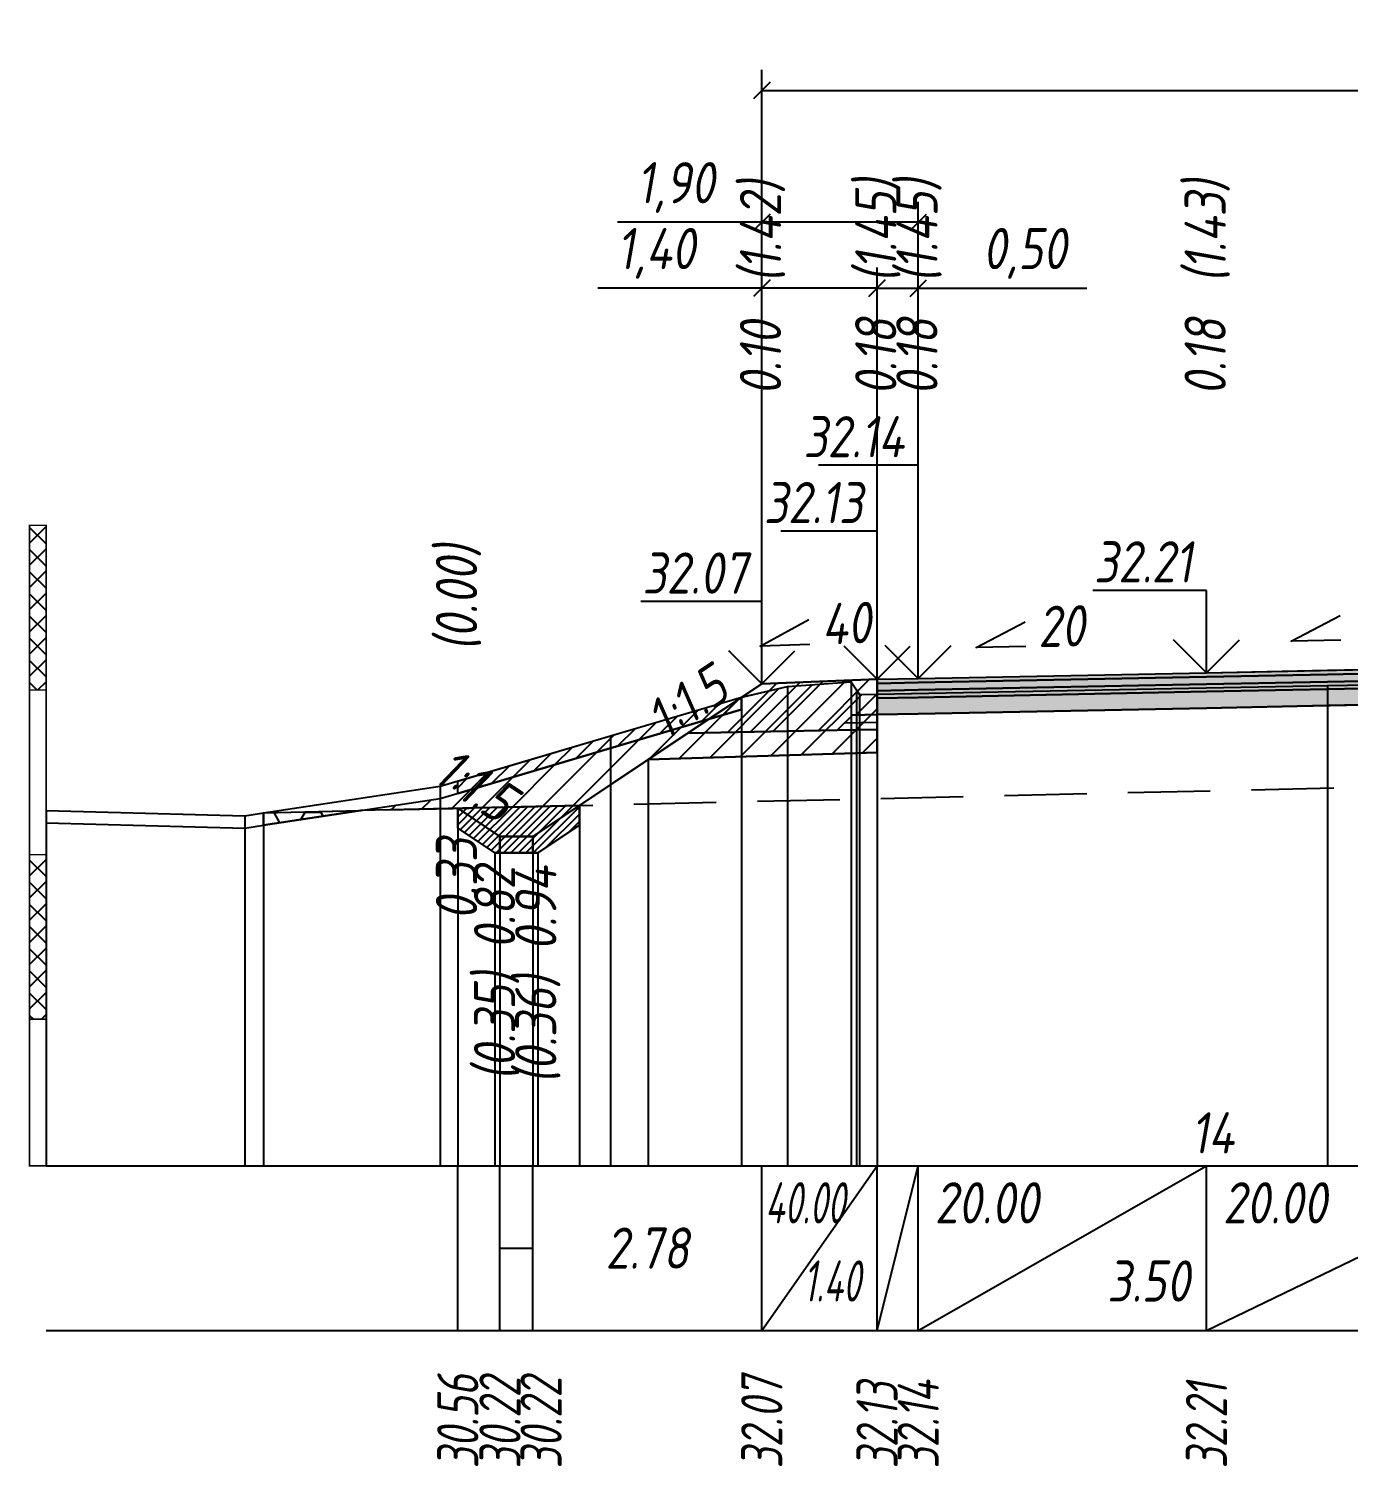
# Model space of a CAD drawing. Extents: x -717 to 1451, y -133302 to 233.
# Drawn here: x 78.9 to 159.1, y -92385.3 to -92298 of the extents above; entities that cross this region are included whole.
import ezdxf
from ezdxf.enums import TextEntityAlignment as Align

# ---------------------------------------------------------------- set-up
doc = ezdxf.new("R2010")
doc.units = 0
doc.linetypes.add('штриховая', pattern=[0.75, 0.5, -0.25])
for name, color, linetype in [('Интерполированный поперечник', 2, 'Continuous'), ('Код_514', 1, 'Continuous'), ('Контур_0', 7, 'Continuous'), ('Контур_2521', 7, 'Continuous'), ('Контур_2564', 7, 'Continuous'), ('Контур_2660', 7, 'Continuous'), ('Контур_2665', 7, 'Continuous'), ('Контур_400', 7, 'Continuous'), ('Контур_508', 7, 'Continuous'), ('Контур_512', 7, 'Continuous'), ('Контур_513', 7, 'Continuous'), ('Контур_818', 7, 'Continuous'), ('Красный поперечник', 1, 'Continuous'), ('Линейка абсолютных высот', 7, 'Continuous'), ('Объём_2501', 7, 'Continuous'), ('Объём_2564', 7, 'Continuous'), ('Объём_2650', 7, 'Continuous'), ('Объём_2660', 7, 'Continuous'), ('Объём_2661', 7, 'Continuous'), ('Объём_2663', 7, 'Continuous'), ('Объём_2664', 7, 'Continuous'), ('Объём_2665', 7, 'Continuous'), ('Объём_2666', 7, 'Continuous'), ('Откосы', 7, 'Continuous'), ('Отметки покрытия', 7, 'Continuous'), ('Рабочие отметки', 7, 'Continuous'), ('Рабочие отметки доп.', 7, 'Continuous'), ('Слои выравнивания', 7, 'Continuous'), ('Таблица', 7, 'Continuous'), ('Уклоны проезжей части', 7, 'Continuous'), ('Черный поперечник', 3, 'Continuous')]:
    doc.layers.add(name, color=color, linetype=linetype)
for name, color, linetype, true_color in [('Контур_2540', 2, 'Continuous', 0xffff00), ('Контур_2560', 2, 'Continuous', 0xffff00), ('Контур_2561', 7, 'Continuous', 0xff8040), ('Контур_2562', 3, 'Continuous', 0x00ff00), ('Контур_2563', 7, 'Continuous', 0xff8000), ('Контур_2570', 7, 'Continuous', 0x80ff00), ('Контур_2583', 3, 'Continuous', 0x00ff00), ('Контур_2584', 3, 'Continuous', 0x00ff00), ('Контур_2725', 7, 'Continuous', 0x323232), ('Контур_2736', 4, 'Continuous', 0x00ffff), ('Контур_2737', 4, 'Continuous', 0x00ffff), ('Контур_2738', 4, 'Continuous', 0x00ffff), ('Контур_2739', 4, 'Continuous', 0x00ffff), ('Контур_2741', 4, 'Continuous', 0x00ffff), ('Контур_2742', 4, 'Continuous', 0x00ffff), ('Контур_2743', 4, 'Continuous', 0x00ffff), ('Контур_2744', 7, 'Continuous', 0xa4ffff), ('Контур_2745', 7, 'Continuous', 0xa4ffff), ('Контур_2747', 4, 'Continuous', 0x00ffff), ('Контур_2748', 4, 'Continuous', 0x00ffff), ('Контур_2749', 4, 'Continuous', 0x00ffff), ('Контур_2750', 4, 'Continuous', 0x00ffff), ('Контур_2751', 4, 'Continuous', 0x00ffff), ('Контур_2752', 4, 'Continuous', 0x00ffff), ('Контур_2760', 7, 'Continuous', 0x323232), ('Контур_2761', 7, 'Continuous', 0x323232), ('Контур_2762', 7, 'Continuous', 0x323232), ('Контур_2763', 7, 'Continuous', 0x323232), ('Контур_402', 7, 'Continuous', 0xff6464), ('Контур_703', 4, 'Continuous', 0x00ffff), ('Контур_705', 4, 'Continuous', 0x00ffff), ('Контур_707', 4, 'Continuous', 0x00ffff), ('Контур_720', 131, 'Continuous', 0xaaffff), ('Объём_2520', 7, 'Continuous', 0x80ffff), ('Объём_2540', 2, 'Continuous', 0xffff00), ('Объём_2560', 2, 'Continuous', 0xffff00), ('Объём_2561', 7, 'Continuous', 0xff8040), ('Объём_2562', 3, 'Continuous', 0x00ff00), ('Объём_2563', 7, 'Continuous', 0xff8000), ('Объём_2570', 7, 'Continuous', 0x80ff00), ('Объём_2583', 3, 'Continuous', 0x00ff00), ('Объём_2584', 3, 'Continuous', 0x00ff00), ('Объём_2592', 3, 'Continuous', 0x00ff00), ('Объём_2596', 3, 'Continuous', 0x00ff00), ('Объём_2600', 7, 'Continuous', 0x808000), ('Объём_2620', 2, 'Continuous', 0xffff00), ('Объём_2746', 2, 'Continuous', 0xffff00)]:
    doc.layers.add(name, color=color, linetype=linetype, true_color=true_color)
doc.styles.get("Standard").update_dxf_attribs({"font": 'txt', "height": 2.5})
doc.styles.add('М', font='romand.shx', dxfattribs={"width": 0.8, "oblique": 10, "height": 2.5})
doc.dimstyles.new('ISO-25', dxfattribs={"dimtxt": 2.5, "dimasz": 2.5, "dimexe": 1.25, "dimexo": 0.625, "dimtad": 1, "dimtxsty": 'Standard', "dimcen": 2.5, "dimadec": 0, "dimazin": 0, "dimtfac": 1, "dimtmove": 0, "dimatfit": 3, "dimfxl": 1, "dimarcsym": 0})
pattern_1 = [(45.0000013, (0, 0), (-0.67351924, 0.673519211), []), (135.0000003, (0, 0), (-0.673519222, -0.67351923), [])]

# ---------------------------------------------------------------- blocks, each defined once
blk = doc.blocks.new('_Oblique')
at = {"color": 0, "linetype": 'ByBlock', "lineweight": -2}
blk.add_line((-0.5, -0.5), (0.5, 0.5), dxfattribs=at)
blk = doc.blocks.new('*D1812')
at = {"color": 0, "lineweight": -2, "transparency": 16777216}
for p, q in [((123.455, -92337.174), (123.455, -92312.454)), ((130.455, -92336.894), (130.455, -92312.454)), ((123.455, -92313.704), (113.501, -92313.704)), ((130.455, -92313.704), (123.455, -92313.704))]:
    blk.add_line(p, q, dxfattribs=at)
at = {"layer": 'Defpoints', "color": 0, "transparency": 16777216}
for p in [(130.455, -92313.704), (130.455, -92337.519), (123.455, -92337.799)]:
    blk.add_point(p, dxfattribs=at)
at = {"color": 0, "lineweight": -2, "transparency": 16777216, "rotation": 180}
blk.add_blockref('_Oblique', (123.455, -92313.704), dxfattribs=at)
at = {"color": 0, "lineweight": -2, "transparency": 16777216}
blk.add_blockref('_Oblique', (130.455, -92313.704), dxfattribs=at)
at = {"color": 0, "transparency": 16777216, "insert": (117.042, -92311.591), "char_height": 2.5, "width": 8.75, "attachment_point": 5, "style": 'М'}
blk.add_mtext('1,40', dxfattribs=at)
blk = doc.blocks.new('*D1814')
at = {"color": 0, "lineweight": -2, "transparency": 16777216}
for p, q in [((130.455, -92336.894), (130.455, -92312.454)), ((132.955, -92336.844), (132.955, -92312.454)), ((130.455, -92313.704), (132.955, -92313.704)), ((132.955, -92313.704), (143.182, -92313.704))]:
    blk.add_line(p, q, dxfattribs=at)
at = {"layer": 'Defpoints', "color": 0, "transparency": 16777216}
for p in [(132.955, -92313.704), (130.455, -92337.519), (132.955, -92337.469)]:
    blk.add_point(p, dxfattribs=at)
at = {"color": 0, "lineweight": -2, "transparency": 16777216, "rotation": 180}
blk.add_blockref('_Oblique', (130.455, -92313.704), dxfattribs=at)
at = {"color": 0, "lineweight": -2, "transparency": 16777216}
blk.add_blockref('_Oblique', (132.955, -92313.704), dxfattribs=at)
at = {"color": 0, "transparency": 16777216, "insert": (139.421, -92311.591), "char_height": 2.5, "width": 9.16667, "attachment_point": 5, "style": 'М'}
blk.add_mtext('0,50', dxfattribs=at)
blk = doc.blocks.new('*D1817')
at = {"color": 0, "lineweight": -2, "transparency": 16777216}
for p, q in [((123.455, -92337.174), (123.455, -92308.454)), ((132.955, -92336.844), (132.955, -92308.454)), ((123.455, -92309.704), (114.689, -92309.704)), ((132.955, -92309.704), (123.455, -92309.704))]:
    blk.add_line(p, q, dxfattribs=at)
at = {"layer": 'Defpoints', "color": 0, "transparency": 16777216}
for p in [(132.955, -92309.704), (132.955, -92337.469), (123.455, -92337.799)]:
    blk.add_point(p, dxfattribs=at)
at = {"color": 0, "lineweight": -2, "transparency": 16777216, "rotation": 180}
blk.add_blockref('_Oblique', (123.455, -92309.704), dxfattribs=at)
at = {"color": 0, "lineweight": -2, "transparency": 16777216}
blk.add_blockref('_Oblique', (132.955, -92309.704), dxfattribs=at)
at = {"color": 0, "transparency": 16777216, "insert": (118.229, -92307.591), "char_height": 2.5, "width": 8.75, "attachment_point": 5, "style": 'М'}
blk.add_mtext('1,90', dxfattribs=at)
blk = doc.blocks.new('*D1818')
at = {"color": 0, "lineweight": -2, "transparency": 16777216}
for p, q in [((123.455, -92337.174), (123.455, -92300.454)), ((218.955, -92337.174), (218.955, -92300.454)), ((123.455, -92301.704), (218.955, -92301.704))]:
    blk.add_line(p, q, dxfattribs=at)
at = {"layer": 'Defpoints', "color": 0, "transparency": 16777216}
for p in [(218.955, -92301.704), (123.455, -92337.799), (218.955, -92337.799)]:
    blk.add_point(p, dxfattribs=at)
at = {"color": 0, "lineweight": -2, "transparency": 16777216, "rotation": 180}
blk.add_blockref('_Oblique', (123.455, -92301.704), dxfattribs=at)
at = {"color": 0, "lineweight": -2, "transparency": 16777216}
blk.add_blockref('_Oblique', (218.955, -92301.704), dxfattribs=at)
at = {"color": 0, "transparency": 16777216, "insert": (171.205, -92299.591), "char_height": 2.5, "width": 10.41667, "attachment_point": 5, "style": 'М'}
blk.add_mtext('19,10', dxfattribs=at)

msp = doc.modelspace()

# ---------------------------------------------------------------- hatches: boundary and pattern name
at = {"layer": 'Линейка абсолютных высот'}
h = msp.add_hatch(dxfattribs=at)
h.set_pattern_fill('ANSI37', scale=0.3, style=0)
h.set_pattern_definition(pattern_1)
h.paths.add_polyline_path([(80, -92338.108), (80, -92328.108), (79, -92328.108), (79, -92338.108)])
h = msp.add_hatch(dxfattribs=at)
h.set_pattern_fill('ANSI37', scale=0.3, style=0)
h.set_pattern_definition(pattern_1)
h.paths.add_polyline_path([(80, -92358.108), (80, -92348.108), (79, -92348.108), (79, -92358.108)])
at = {"layer": 'Объём_2563'}
h = msp.add_hatch(dxfattribs=at)
h.set_pattern_fill('ANSI31', color=256, scale=0.3)
h.paths.add_polyline_path([(123.455, -92337.736), (130.455, -92337.456), (130.455, -92339.606), (128.955, -92339.636), (128.037, -92340.555), (118.955, -92340.736)])
at = {"layer": 'Объём_2570'}
h = msp.add_hatch(dxfattribs=at)
h.set_pattern_fill('ANSI31', color=256, scale=0.2)
h.paths.add_polyline_path([(122.216, -92339.294), (114.266, -92341.637), (105, -92344.387), (105, -92343.637), (114.266, -92340.887), (122.216, -92338.544)])
at = {"layer": 'Объём_2600'}
h = msp.add_hatch(dxfattribs=at)
h.set_pattern_fill('ANSI31', color=6, scale=0.4)
h.paths.add_polyline_path([(129.201, -92338.1), (129.381, -92338.378), (130.455, -92338.357), (130.455, -92341.914), (116.564, -92342.331), (112.379, -92345.121), (99.101, -92345.432), (103.929, -92344.705), (114.266, -92341.637), (122.216, -92339.294), (122.216, -92338.544), (125.025, -92337.898), (128.881, -92337.619)])
h = msp.add_hatch(dxfattribs=at)
h.set_pattern_fill('HONEY', color=5, scale=0.3)
h.paths.add_polyline_path([(93.202, -92346.32), (93.202, -92345.57), (99.101, -92345.432)])
at = {"layer": 'Объём_2620'}
h = msp.add_hatch(dxfattribs=at)
h.set_pattern_fill('ANSI31', color=2, scale=0.1)
h.paths.add_polyline_path([(105, -92345.294), (112.379, -92345.121), (112.379, -92346.322), (109.863, -92348), (107.257, -92348), (105, -92346.495)])
at = {"layer": 'Слои выравнивания'}
for color, points in [(2, [(130.455, -92337.456), (132.955, -92337.406), (150.455, -92337.056), (157.81, -92336.909), (171.205, -92336.641), (171.205, -92336.891), (157.81, -92337.159), (150.455, -92337.306), (132.955, -92337.656), (130.455, -92337.706)]), (3, [(130.455, -92337.706), (132.955, -92337.656), (150.455, -92337.306), (157.81, -92337.159), (171.205, -92336.891), (171.205, -92337.341), (157.81, -92337.609), (150.455, -92337.756), (132.955, -92338.106), (130.455, -92338.156)]), (4, [(130.455, -92338.156), (132.955, -92338.106), (150.455, -92337.756), (157.81, -92337.609), (171.205, -92337.341), (171.205, -92337.791), (157.81, -92338.059), (150.455, -92338.206), (132.955, -92338.556), (130.455, -92338.606)]), (5, [(130.455, -92338.606), (132.955, -92338.556), (150.455, -92338.206), (157.81, -92338.059), (171.205, -92337.791), (171.205, -92338.791), (157.81, -92339.059), (150.455, -92339.206), (132.955, -92339.556), (130.455, -92339.606)])]:
    msp.add_hatch(color=color, dxfattribs=at).paths.add_polyline_path(points)

# ---------------------------------------------------------------- linework, layer by layer
at = {"layer": 'Интерполированный поперечник', "linetype": 'штриховая', "ltscale": 10, "flags": 128}
msp.add_lwpolyline([(93.202, -92345.57), (230.286, -92342.358)], dxfattribs=at)
at = {"layer": 'Код_514'}
for p, q in [((105, -92377), (105, -92367)), ((107.56, -92377), (107.56, -92367)), ((109.56, -92377), (109.56, -92367)), ((123.455, -92377), (123.455, -92367)), ((123.455, -92377), (130.455, -92367)), ((130.455, -92377), (130.455, -92367)), ((130.455, -92377), (132.955, -92367)), ((132.955, -92377), (132.955, -92367)), ((132.955, -92377), (150.455, -92367)), ((150.455, -92377), (150.455, -92367)), ((150.455, -92377), (171.205, -92367)), ((107.56, -92372), (109.56, -92372))]:
    msp.add_line(p, q, dxfattribs=at)
at = {"layer": 'Контур_0', "flags": 128}
for points in [[(123.455, -92337.736), (112.379, -92345.121), (112.379, -92345.121), (112.379, -92345.121), (112.379, -92345.121), (112.379, -92345.121), (112.379, -92345.121), (112.379, -92345.121), (112.379, -92345.121), (112.379, -92345.121), (112.379, -92345.121), (112.379, -92345.121), (112.379, -92345.121), (112.379, -92345.121), (112.379, -92345.121), (109.56, -92347), (107.56, -92347), (105, -92345.294), (105, -92345.294), (105, -92345.294), (105, -92345.294), (105, -92345.294), (105, -92345.294), (105, -92345.294), (105, -92345.294), (105, -92345.294), (105, -92345.294), (105, -92345.294), (105, -92345.294), (105, -92345.294)], [(123.455, -92337.736), (112.379, -92345.121), (112.379, -92345.121), (112.379, -92345.121), (112.379, -92345.121), (112.379, -92345.121), (112.379, -92345.121), (112.379, -92345.121), (112.379, -92345.121), (112.379, -92345.121), (112.379, -92345.121), (112.379, -92345.121), (112.379, -92345.121), (112.379, -92345.121), (112.379, -92345.121), (109.56, -92347)], [(118.955, -92340.736), (128.037, -92340.555), (128.955, -92339.636), (130.455, -92339.606)], [(128.955, -92339.636), (130.455, -92339.606), (130.455, -92340.506), (128.037, -92340.555), (128.955, -92339.636), (128.955, -92339.636)]]:
    msp.add_lwpolyline(points, dxfattribs=at)
at = {"layer": 'Контур_2521', "color": 250, "flags": 128}
msp.add_lwpolyline([(128.496, -92340.096), (130.455, -92340.056)], dxfattribs=at)
at = {"layer": 'Контур_2540', "flags": 128}
msp.add_lwpolyline([(128.037, -92340.555), (130.455, -92340.506), (130.455, -92341.914), (116.564, -92342.331), (118.955, -92340.736), (128.037, -92340.555), (128.037, -92340.555)], dxfattribs=at)
at = {"layer": 'Контур_2560', "flags": 128}
msp.add_lwpolyline([(123.455, -92337.736), (123.455, -92337.736), (123.455, -92337.736), (130.455, -92337.456)], dxfattribs=at)
at = {"layer": 'Контур_2561', "flags": 128}
msp.add_lwpolyline([(130.455, -92337.456), (130.455, -92337.456), (123.455, -92337.736), (123.455, -92337.736), (130.455, -92337.456)], dxfattribs=at)
at = {"layer": 'Контур_2562', "flags": 128}
msp.add_lwpolyline([(123.455, -92337.736), (123.455, -92337.736), (123.455, -92337.736), (123.455, -92337.736), (123.455, -92337.736)], dxfattribs=at)
at = {"layer": 'Контур_2563', "flags": 128}
msp.add_lwpolyline([(123.455, -92337.736), (130.455, -92337.456), (130.455, -92339.606), (128.955, -92339.636), (128.037, -92340.555), (118.955, -92340.736), (123.455, -92337.736), (123.455, -92337.736)], dxfattribs=at)
at = {"layer": 'Контур_2564', "flags": 128}
msp.add_lwpolyline([(123.455, -92337.736), (130.455, -92337.456)], dxfattribs=at)
at = {"layer": 'Контур_2570', "flags": 128}
msp.add_lwpolyline([(80, -92346.176), (92.061, -92346.505), (93.202, -92346.32), (103.929, -92344.705), (103.929, -92344.705), (114.266, -92341.637), (122.216, -92339.294), (122.216, -92338.544), (125.025, -92337.898), (128.881, -92337.619), (129.201, -92338.1), (129.381, -92338.378), (157.81, -92337.83), (171.205, -92337.612)], dxfattribs=at)
at = {"layer": 'Контур_2583', "flags": 128}
for points in [[(105, -92346.495), (107.257, -92348), (107.56, -92348), (107.56, -92347), (105, -92345.294), (105, -92346.495)], [(112.379, -92346.322), (112.379, -92345.121), (109.56, -92347), (109.56, -92348), (109.863, -92348), (112.379, -92346.322)]]:
    msp.add_lwpolyline(points, dxfattribs=at)
at = {"layer": 'Контур_2584', "flags": 128}
msp.add_lwpolyline([(109.56, -92348), (109.56, -92347), (107.56, -92347), (107.56, -92348), (109.56, -92348)], dxfattribs=at)
at = {"layer": 'Контур_2660', "flags": 128}
msp.add_lwpolyline([(116.564, -92342.331), (130.455, -92341.914)], dxfattribs=at)
at = {"layer": 'Контур_2665', "flags": 128}
msp.add_lwpolyline([(123.455, -92337.736), (123.455, -92337.736)], dxfattribs=at)
at = {"layer": 'Контур_2725', "flags": 128}
msp.add_lwpolyline([(130.455, -92339.606), (132.955, -92339.556), (150.455, -92339.206), (157.81, -92339.059), (171.205, -92338.791), (171.459, -92338.797), (171.467, -92338.797), (185.575, -92339.079), (191.955, -92339.206), (209.455, -92339.556), (211.955, -92339.606)], dxfattribs=at)
at = {"layer": 'Контур_2736', "flags": 128}
for points in [[(123.455, -92337.736), (112.379, -92345.121)], [(112.379, -92345.121), (109.56, -92347)]]:
    msp.add_lwpolyline(points, dxfattribs=at)
at = {"layer": 'Контур_2737', "flags": 128}
msp.add_lwpolyline([(112.379, -92345.121), (112.379, -92345.121)], dxfattribs=at)
at = {"layer": 'Контур_2738', "flags": 128}
msp.add_lwpolyline([(112.379, -92345.121), (112.379, -92345.121)], dxfattribs=at)
at = {"layer": 'Контур_2739', "flags": 128}
msp.add_lwpolyline([(112.379, -92345.121), (112.379, -92345.121)], dxfattribs=at)
at = {"layer": 'Контур_2741', "flags": 128}
msp.add_lwpolyline([(105, -92345.294), (105, -92345.294)], dxfattribs=at)
at = {"layer": 'Контур_2742', "flags": 128}
msp.add_lwpolyline([(105, -92345.294), (105, -92345.294)], dxfattribs=at)
at = {"layer": 'Контур_2743', "flags": 128}
msp.add_lwpolyline([(105, -92345.294), (105, -92345.294)], dxfattribs=at)
at = {"layer": 'Контур_2744', "flags": 128}
msp.add_lwpolyline([(105, -92345.294), (105, -92345.294)], dxfattribs=at)
msp.add_lwpolyline([(105, -92345.294), (105, -92345.294)], dxfattribs=at)
msp.add_lwpolyline([(105, -92345.294), (105, -92345.294)], dxfattribs=at)
msp.add_lwpolyline([(105, -92345.294), (105, -92345.294)], dxfattribs=at)
msp.add_lwpolyline([(105, -92345.294), (105, -92345.294)], dxfattribs=at)
msp.add_lwpolyline([(105, -92345.294), (105, -92345.294)], dxfattribs=at)
at = {"layer": 'Контур_2745', "flags": 128}
msp.add_lwpolyline([(112.379, -92345.121), (112.379, -92345.121)], dxfattribs=at)
msp.add_lwpolyline([(112.379, -92345.121), (112.379, -92345.121)], dxfattribs=at)
msp.add_lwpolyline([(112.379, -92345.121), (112.379, -92345.121)], dxfattribs=at)
msp.add_lwpolyline([(112.379, -92345.121), (112.379, -92345.121)], dxfattribs=at)
msp.add_lwpolyline([(112.379, -92345.121), (112.379, -92345.121)], dxfattribs=at)
msp.add_lwpolyline([(112.379, -92345.121), (112.379, -92345.121)], dxfattribs=at)
at = {"layer": 'Контур_2747', "flags": 128}
msp.add_lwpolyline([(112.379, -92345.121), (112.379, -92345.121)], dxfattribs=at)
at = {"layer": 'Контур_2748', "flags": 128}
msp.add_lwpolyline([(112.379, -92345.121), (112.379, -92345.121)], dxfattribs=at)
at = {"layer": 'Контур_2749', "flags": 128}
msp.add_lwpolyline([(112.379, -92345.121), (112.379, -92345.121)], dxfattribs=at)
at = {"layer": 'Контур_2750', "flags": 128}
msp.add_lwpolyline([(105, -92345.294), (105, -92345.294)], dxfattribs=at)
at = {"layer": 'Контур_2751', "flags": 128}
msp.add_lwpolyline([(105, -92345.294), (105, -92345.294)], dxfattribs=at)
at = {"layer": 'Контур_2752', "flags": 128}
msp.add_lwpolyline([(105, -92345.294), (105, -92345.294)], dxfattribs=at)
at = {"layer": 'Контур_2760', "flags": 128}
msp.add_lwpolyline([(130.455, -92337.456), (132.955, -92337.406), (150.455, -92337.056), (157.81, -92336.909), (171.205, -92336.641), (171.459, -92336.647), (171.467, -92336.647), (185.575, -92336.929), (191.955, -92337.056), (209.455, -92337.406), (211.955, -92337.456)], dxfattribs=at)
at = {"layer": 'Контур_2761', "flags": 128}
msp.add_lwpolyline([(130.455, -92337.706), (132.955, -92337.656), (150.455, -92337.306), (157.81, -92337.159), (171.205, -92336.891), (171.459, -92336.897), (171.467, -92336.897), (185.575, -92337.179), (191.955, -92337.306), (209.455, -92337.656), (211.955, -92337.706)], dxfattribs=at)
at = {"layer": 'Контур_2762', "flags": 128}
msp.add_lwpolyline([(130.455, -92338.156), (132.955, -92338.106), (150.455, -92337.756), (157.81, -92337.609), (171.205, -92337.341), (171.459, -92337.347), (171.467, -92337.347), (185.575, -92337.629), (191.955, -92337.756), (209.455, -92338.106), (211.955, -92338.156)], dxfattribs=at)
at = {"layer": 'Контур_2763', "flags": 128}
msp.add_lwpolyline([(130.455, -92338.606), (132.955, -92338.556), (150.455, -92338.206), (157.81, -92338.059), (171.205, -92337.791), (171.459, -92337.797), (171.467, -92337.797), (185.575, -92338.079), (191.955, -92338.206), (209.455, -92338.556), (211.955, -92338.606)], dxfattribs=at)
at = {"layer": 'Контур_400', "flags": 128}
msp.add_lwpolyline([(130.455, -92337.456), (132.955, -92337.406), (132.955, -92337.406), (132.955, -92337.406), (132.955, -92337.406), (132.955, -92337.406), (132.955, -92337.406), (150.455, -92337.056), (171.205, -92336.641)], dxfattribs=at)
at = {"layer": 'Контур_402', "flags": 128}
msp.add_lwpolyline([(116.564, -92342.331), (130.455, -92341.914), (130.455, -92339.606), (171.205, -92338.791), (211.955, -92339.606), (211.955, -92341.914), (224.408, -92342.288)], dxfattribs=at)
at = {"layer": 'Контур_508', "flags": 128}
msp.add_lwpolyline([(105, -92346.495), (107.257, -92348), (107.56, -92348), (109.56, -92348), (109.863, -92348), (112.379, -92346.322), (112.379, -92345.121), (116.564, -92342.331), (130.455, -92341.914), (130.455, -92339.606), (171.205, -92338.791), (211.955, -92339.606), (211.955, -92341.914), (224.408, -92342.288), (224.408, -92342.574), (227.855, -92344.872), (228.158, -92344.872), (230.158, -92344.872), (230.461, -92344.872), (233.908, -92342.574), (233.908, -92341.372), (237.113, -92339.235)], dxfattribs=at)
at = {"layer": 'Контур_512', "flags": 128}
msp.add_lwpolyline([(105, -92346.495), (107.257, -92348), (107.56, -92348), (109.56, -92348), (109.863, -92348), (112.379, -92346.322), (112.379, -92345.121), (116.564, -92342.331), (130.455, -92341.914)], dxfattribs=at)
at = {"layer": 'Контур_513', "flags": 128}
msp.add_lwpolyline([(105, -92346.495), (107.257, -92348), (107.56, -92348), (109.56, -92348), (109.863, -92348), (112.379, -92346.322), (112.379, -92345.121), (116.564, -92342.331), (130.455, -92341.914), (130.455, -92339.606), (171.205, -92338.791), (211.955, -92339.606), (211.955, -92341.914), (224.408, -92342.288), (224.408, -92342.574), (227.855, -92344.872), (228.158, -92344.872), (230.158, -92344.872), (230.461, -92344.872), (233.908, -92342.574), (233.908, -92341.372), (237.113, -92339.235)], dxfattribs=at)
at = {"layer": 'Контур_703', "flags": 128}
msp.add_lwpolyline([(123.455, -92337.736), (112.379, -92345.121)], dxfattribs=at)
at = {"layer": 'Контур_705', "flags": 128}
msp.add_lwpolyline([(112.379, -92345.121), (112.379, -92345.121)], dxfattribs=at)
at = {"layer": 'Контур_707', "flags": 128}
msp.add_lwpolyline([(107.56, -92347), (105, -92345.294)], dxfattribs=at)
at = {"layer": 'Контур_720', "flags": 128}
msp.add_lwpolyline([(109.56, -92347), (107.56, -92347)], dxfattribs=at)
at = {"layer": 'Контур_818', "flags": 128}
msp.add_lwpolyline([(105, -92344.387), (114.266, -92341.637), (122.216, -92339.294), (122.216, -92338.544), (125.025, -92337.898), (128.881, -92337.619), (129.201, -92338.1), (129.381, -92338.378), (157.81, -92337.83), (171.205, -92337.612)], dxfattribs=at)
at = {"layer": 'Красный поперечник'}
for p, q in [((150.455, -92337.056), (171.205, -92336.641)), ((109.56, -92347), (123.455, -92337.736)), ((123.455, -92337.736), (130.455, -92337.456)), ((130.455, -92337.456), (132.955, -92337.406)), ((132.955, -92337.406), (150.455, -92337.056)), ((130.455, -92341.914), (130.455, -92367)), ((116.564, -92342.331), (116.564, -92367)), ((105, -92345.294), (107.56, -92347)), ((112.379, -92345.121), (112.379, -92367)), ((105, -92346.495), (105, -92367)), ((112.379, -92346.322), (112.379, -92367)), ((107.56, -92347), (109.56, -92347)), ((107.257, -92348), (107.257, -92367)), ((107.56, -92348), (107.56, -92367)), ((109.56, -92348), (109.56, -92367)), ((109.863, -92348), (109.863, -92367))]:
    msp.add_line(p, q, dxfattribs=at)
at = {"layer": 'Линейка абсолютных высот', "color": 7, "const_width": 0.1, "flags": 128}
for points in [[(80, -92338.108), (80, -92328.108), (79, -92328.108), (79, -92338.108), (80, -92338.108)], [(80, -92348.108), (80, -92338.108), (79, -92338.108), (79, -92348.108), (80, -92348.108)], [(80, -92358.108), (80, -92348.108), (79, -92348.108), (79, -92358.108), (80, -92358.108)], [(80, -92367), (80, -92358.108), (79, -92358.108), (79, -92367), (80, -92367)]]:
    msp.add_lwpolyline(points, dxfattribs=at)
at = {"layer": 'Объём_2501', "flags": 128}
msp.add_lwpolyline([(130.455, -92337.456), (132.955, -92337.406), (132.955, -92337.406), (132.955, -92337.406), (132.955, -92337.406), (132.955, -92337.406), (132.955, -92337.406), (150.455, -92337.056), (171.205, -92336.641)], dxfattribs=at)
at = {"layer": 'Объём_2520', "color": 250, "flags": 128}
msp.add_lwpolyline([(128.955, -92339.636), (130.455, -92339.606), (130.455, -92340.506), (128.037, -92340.555), (128.955, -92339.636), (128.955, -92339.636)], dxfattribs=at)
at = {"layer": 'Объём_2540', "flags": 128}
msp.add_lwpolyline([(128.037, -92340.555), (130.455, -92340.506), (130.455, -92341.914), (116.564, -92342.331), (118.955, -92340.736), (128.037, -92340.555), (128.037, -92340.555)], dxfattribs=at)
at = {"layer": 'Объём_2560', "flags": 128}
msp.add_lwpolyline([(123.455, -92337.736), (123.455, -92337.736), (123.455, -92337.736), (130.455, -92337.456)], dxfattribs=at)
at = {"layer": 'Объём_2561', "flags": 128}
msp.add_lwpolyline([(130.455, -92337.456), (130.455, -92337.456), (123.455, -92337.736), (123.455, -92337.736), (130.455, -92337.456)], dxfattribs=at)
at = {"layer": 'Объём_2562', "flags": 128}
msp.add_lwpolyline([(123.455, -92337.736), (123.455, -92337.736), (123.455, -92337.736), (123.455, -92337.736), (123.455, -92337.736)], dxfattribs=at)
at = {"layer": 'Объём_2563', "color": 250, "flags": 128}
msp.add_lwpolyline([(123.455, -92337.736), (130.455, -92337.456), (130.455, -92339.606), (128.955, -92339.636), (128.037, -92340.555), (118.955, -92340.736), (123.455, -92337.736), (123.455, -92337.736)], dxfattribs=at)
at = {"layer": 'Объём_2564', "flags": 128}
msp.add_lwpolyline([(123.455, -92337.736), (130.455, -92337.456)], dxfattribs=at)
at = {"layer": 'Объём_2570', "flags": 128}
msp.add_lwpolyline([(122.216, -92339.294), (114.266, -92341.637), (105, -92344.387), (105, -92343.637), (114.266, -92340.887), (122.216, -92338.544), (122.216, -92339.294), (122.216, -92339.294)], dxfattribs=at)
at = {"layer": 'Объём_2583', "flags": 128}
for points in [[(105, -92346.495), (107.257, -92348), (107.56, -92348), (107.56, -92347), (105, -92345.294), (105, -92346.495)], [(112.379, -92346.322), (112.379, -92345.121), (109.56, -92347), (109.56, -92348), (109.863, -92348), (112.379, -92346.322)]]:
    msp.add_lwpolyline(points, dxfattribs=at)
at = {"layer": 'Объём_2584', "flags": 128}
msp.add_lwpolyline([(109.56, -92348), (109.56, -92347), (107.56, -92347), (107.56, -92348), (109.56, -92348)], dxfattribs=at)
at = {"layer": 'Объём_2592', "flags": 128}
for points in [[(107.56, -92347), (105, -92345.294)], [(112.379, -92345.121), (109.56, -92347)]]:
    msp.add_lwpolyline(points, dxfattribs=at)
at = {"layer": 'Объём_2596', "flags": 128}
msp.add_lwpolyline([(109.56, -92347), (107.56, -92347)], dxfattribs=at)
at = {"layer": 'Объём_2600', "color": 5, "flags": 128}
msp.add_lwpolyline([(93.202, -92346.32), (93.202, -92345.57), (99.101, -92345.432), (93.202, -92346.32), (93.202, -92346.32)], dxfattribs=at)
at = {"layer": 'Объём_2620', "flags": 128}
msp.add_lwpolyline([(105, -92345.294), (112.379, -92345.121), (112.379, -92346.322), (109.863, -92348), (107.257, -92348), (105, -92346.495), (105, -92345.294), (105, -92345.294)], dxfattribs=at)
at = {"layer": 'Объём_2650', "color": 6, "flags": 128}
msp.add_lwpolyline([(129.201, -92338.1), (129.381, -92338.378), (130.455, -92338.357), (130.455, -92341.914), (116.564, -92342.331), (112.379, -92345.121), (99.101, -92345.432), (103.929, -92344.705), (114.266, -92341.637), (122.216, -92339.294), (122.216, -92338.544), (125.025, -92337.898), (128.881, -92337.619), (129.201, -92338.1), (129.201, -92338.1)], dxfattribs=at)
at = {"layer": 'Объём_2660', "flags": 128}
msp.add_lwpolyline([(116.564, -92342.331), (130.455, -92341.914)], dxfattribs=at)
at = {"layer": 'Объём_2661', "flags": 128}
msp.add_lwpolyline([(123.455, -92337.736), (112.379, -92345.121)], dxfattribs=at)
at = {"layer": 'Объём_2663', "flags": 128}
for points in [[(107.56, -92347), (105, -92345.294)], [(112.379, -92345.121), (109.56, -92347)]]:
    msp.add_lwpolyline(points, dxfattribs=at)
at = {"layer": 'Объём_2664', "flags": 128}
msp.add_lwpolyline([(109.56, -92347), (107.56, -92347)], dxfattribs=at)
at = {"layer": 'Объём_2665', "flags": 128}
msp.add_lwpolyline([(123.455, -92337.736), (123.455, -92337.736)], dxfattribs=at)
at = {"layer": 'Объём_2666', "flags": 128}
msp.add_lwpolyline([(123.455, -92337.736), (112.379, -92345.121)], dxfattribs=at)
at = {"layer": 'Объём_2746', "flags": 128}
for points in [[(129.201, -92338.1), (129.381, -92338.378), (129.381, -92341.946), (116.564, -92342.331), (120.249, -92339.874), (122.216, -92339.294), (122.216, -92338.562), (122.258, -92338.535), (125.025, -92337.898), (128.881, -92337.619), (129.201, -92338.1), (129.201, -92338.1)], [(109.863, -92348), (107.257, -92348), (105, -92346.495), (105, -92345.294), (107.56, -92347), (109.56, -92347), (112.379, -92345.121), (112.379, -92346.322), (109.863, -92348), (109.863, -92348)]]:
    msp.add_lwpolyline(points, dxfattribs=at)
at = {"layer": 'Откосы', "color": 1, "flags": 128}
for points in [[(126.364, -92335.335), (123.367, -92335.455), (126.304, -92333.836)], [(139.479, -92335.465), (136.48, -92335.525), (139.449, -92333.965)], [(158.604, -92335.082), (155.605, -92335.142), (158.574, -92333.583)]]:
    msp.add_lwpolyline(points, dxfattribs=at)
at = {"layer": 'Отметки покрытия', "color": 1}
for p, q in [((132.955, -92324.456), (126.905, -92324.456)), ((132.955, -92337.406), (132.955, -92324.456)), ((130.455, -92328.456), (124.605, -92328.456)), ((130.455, -92337.456), (130.455, -92328.456)), ((150.455, -92332.056), (143.555, -92332.056)), ((150.455, -92337.056), (150.455, -92332.056)), ((123.455, -92332.736), (116.105, -92332.736)), ((123.455, -92337.736), (123.455, -92332.736)), ((150.455, -92337.056), (148.455, -92335.056)), ((150.455, -92337.056), (152.455, -92335.056)), ((123.455, -92337.736), (121.455, -92335.736)), ((123.455, -92337.736), (125.455, -92335.736)), ((130.455, -92337.456), (128.455, -92335.456)), ((130.455, -92337.456), (132.455, -92335.456)), ((132.955, -92337.406), (130.955, -92335.406)), ((132.955, -92337.406), (134.955, -92335.406))]:
    msp.add_line(p, q, dxfattribs=at)
at = {"layer": 'Слои выравнивания'}
msp.add_line((130.455, -92337.456), (130.455, -92367), dxfattribs=at)
at = {"layer": 'Слои выравнивания', "color": 2, "flags": 128}
msp.add_lwpolyline([(130.455, -92337.456), (132.955, -92337.406), (150.455, -92337.056), (157.81, -92336.909), (171.205, -92336.641), (171.205, -92336.891), (157.81, -92337.159), (150.455, -92337.306), (132.955, -92337.656), (130.455, -92337.706)], close=True, dxfattribs=at)
at = {"layer": 'Слои выравнивания', "color": 3, "flags": 128}
msp.add_lwpolyline([(130.455, -92337.706), (132.955, -92337.656), (150.455, -92337.306), (157.81, -92337.159), (171.205, -92336.891), (171.205, -92337.341), (157.81, -92337.609), (150.455, -92337.756), (132.955, -92338.106), (130.455, -92338.156)], close=True, dxfattribs=at)
at = {"layer": 'Слои выравнивания', "color": 4, "flags": 128}
msp.add_lwpolyline([(130.455, -92338.156), (132.955, -92338.106), (150.455, -92337.756), (157.81, -92337.609), (171.205, -92337.341), (171.205, -92337.791), (157.81, -92338.059), (150.455, -92338.206), (132.955, -92338.556), (130.455, -92338.606)], close=True, dxfattribs=at)
at = {"layer": 'Слои выравнивания', "color": 5, "flags": 128}
msp.add_lwpolyline([(130.455, -92338.606), (132.955, -92338.556), (150.455, -92338.206), (157.81, -92338.059), (171.205, -92337.791), (171.205, -92338.791), (157.81, -92339.059), (150.455, -92339.206), (132.955, -92339.556), (130.455, -92339.606)], close=True, dxfattribs=at)
at = {"layer": 'Таблица'}
for p, q in [((80, -92367), (262.113, -92367)), ((80, -92377), (262.113, -92377))]:
    msp.add_line(p, q, dxfattribs=at)
at = {"layer": 'Черный поперечник', "color": 7}
for p, q in [((128.881, -92337.619), (128.881, -92367)), ((122.216, -92338.544), (122.216, -92367)), ((125.025, -92337.898), (125.025, -92367)), ((129.201, -92338.1), (129.201, -92367)), ((129.381, -92338.378), (129.381, -92367)), ((157.81, -92337.83), (157.81, -92367)), ((114.266, -92340.887), (114.266, -92367)), ((103.929, -92343.955), (103.929, -92367)), ((80, -92345.426), (80, -92367)), ((93.202, -92345.57), (93.202, -92367)), ((92.061, -92345.755), (92.061, -92367))]:
    msp.add_line(p, q, dxfattribs=at)
at = {"layer": 'Черный поперечник', "flags": 128}
msp.add_lwpolyline([(80, -92345.426), (92.061, -92345.755), (93.202, -92345.57), (103.929, -92343.955), (114.266, -92340.887), (122.216, -92338.544), (125.025, -92337.898), (128.881, -92337.619), (129.201, -92338.1), (129.381, -92338.378), (157.81, -92337.83), (171.205, -92337.612)], dxfattribs=at)

# ---------------------------------------------------------------- texts
at = {"layer": 'Код_514', "style": 'М', "oblique": 10}
for s, width, p in [('40.00', 0.6, (123.657, -92368)), ('20.00', 0.8, (133.955, -92368)), ('20.00', 0.8, (151.455, -92368))]:
    msp.add_text(s, height=2.5, dxfattribs=dict(at, width=width)).set_placement(p, align=Align.TOP_LEFT)
at = {"layer": 'Код_514', "style": 'М', "oblique": 10, "width": 0.8}
msp.add_text('2.78', height=2.5, dxfattribs=at).set_placement((116.507, -92372), align=Align.MIDDLE_CENTER)
at = {"layer": 'Код_514', "style": 'М', "oblique": 10}
for s, width, p in [('1.40', 0.6, (129.455, -92376)), ('3.50', 0.8, (149.455, -92376))]:
    msp.add_text(s, height=2.5, dxfattribs=dict(at, width=width)).set_placement(p, align=Align.BOTTOM_RIGHT)
at = {"layer": 'Код_514', "style": 'М', "oblique": 10, "width": 0.7}
for s, p in [('30.56', (105, -92385.382)), ('30.22', (107.56, -92385.382)), ('30.22', (110.06, -92385.382)), ('32.07', (123.455, -92385.382)), ('32.13', (130.455, -92385.382)), ('32.14', (132.955, -92385.382)), ('32.21', (150.455, -92385.382))]:
    msp.add_text(s, height=2.5, rotation=90, dxfattribs=at).set_placement(p, align=Align.MIDDLE_LEFT)
at = {"layer": 'Отметки покрытия', "color": 1, "style": 'М', "oblique": 10, "width": 0.8}
for s, p in [('32.14', (132.096, -92324.725)), ('32.13', (129.596, -92328.725)), ('32.07', (122.596, -92333.005)), ('32.21', (149.596, -92332.325))]:
    msp.add_text(s, height=2.5, dxfattribs=at).set_placement(p, align=Align.BOTTOM_RIGHT)
at = {"layer": 'Рабочие отметки', "color": 1, "style": 'М', "oblique": 10, "width": 0.8}
for s, p in [('0.10', (123.377, -92320.206)), ('0.18', (130.377, -92320.206)), ('0.18', (132.877, -92320.206)), ('0.18', (150.377, -92320.206))]:
    msp.add_text(s, height=2.5, rotation=90, dxfattribs=at).set_placement(p, align=Align.MIDDLE_LEFT)
for s, p in [('0.33', (104.922, -92347.092)), ('0.82', (107.232, -92348.799)), ('0.94', (109.732, -92348.799))]:
    msp.add_text(s, height=2.5, rotation=90, dxfattribs=at).set_placement(p, align=Align.MIDDLE_RIGHT)
at = {"layer": 'Рабочие отметки доп.', "color": 1, "style": 'М', "oblique": 10, "width": 0.8}
for s, p in [('(1.42)', (123.377, -92313.356)), ('(1.45)', (130.377, -92313.356)), ('(1.45)', (132.877, -92313.356)), ('(1.43)', (150.377, -92313.356)), ('(0.00)', (104.922, -92335.724))]:
    msp.add_text(s, height=2.5, rotation=90, dxfattribs=at).set_placement(p, align=Align.MIDDLE_LEFT)
for s, p in [('(0.35)', (107.232, -92355.231)), ('(0.36)', (109.732, -92355.431))]:
    msp.add_text(s, height=2.5, rotation=90, dxfattribs=at).set_placement(p, align=Align.MIDDLE_RIGHT)
at = {"layer": 'Слои выравнивания', "style": 'М', "oblique": 10, "width": 0.8}
msp.add_text('14', height=2.5, dxfattribs=at).set_placement((150.83, -92367), align=Align.BOTTOM_CENTER)
at = {"layer": 'Уклоны проезжей части', "color": 1, "style": 'М', "oblique": 10, "width": 0.8}
for s, rotation, p in [('40', 2.29061, (128.669, -92336.051)), ('20', 1.14576, (141.685, -92336.232)), ('1:1.5', 33.69007, (120.054, -92340.511)), ('1:1.5', 326.30994, (105.002, -92345.556))]:
    msp.add_text(s, height=2.5, rotation=rotation, dxfattribs=at).set_placement(p, align=Align.BOTTOM_CENTER)

# ---------------------------------------------------------------- dimensions: what is measured, and where the dimension line sits
at = {"color": 5}
dim = msp.add_linear_dim(base=(218.955, -92301.704), p1=(123.455, -92337.799), p2=(218.955, -92337.799), angle=180, dimstyle='ISO-25', override={"dimasz": 1, "dimlfac": 0.2, "dimzin": 0, "dimtxsty": 'М', "dimblk1": 'Oblique', "dimblk2": 'Oblique', "dimsah": 1}, dxfattribs=at)
dim.commit()
dim.dimension.update_dxf_attribs({"geometry": '*D1818', "text_midpoint": (171.205, -92299.591)})
for base, p1, p2, picture, middle in [((132.955, -92309.704), (123.455, -92337.799), (132.955, -92337.469), '*D1817', (118.229, -92309.704)), ((130.455, -92313.704), (123.455, -92337.799), (130.455, -92337.519), '*D1812', (117.042, -92313.704)), ((132.955, -92313.704), (130.455, -92337.519), (132.955, -92337.469), '*D1814', (139.421, -92313.704))]:
    dim = msp.add_linear_dim(base=base, p1=p1, p2=p2, angle=180, dimstyle='ISO-25', override={"dimasz": 1, "dimlfac": 0.2, "dimzin": 0, "dimtxsty": 'М', "dimblk1": 'Oblique', "dimblk2": 'Oblique', "dimsah": 1}, dxfattribs=at)
    dim.commit()
    dim.dimension.update_dxf_attribs({"geometry": picture, "text_midpoint": middle, "dimtype": 160})

doc.saveas('drawing.dxf')
